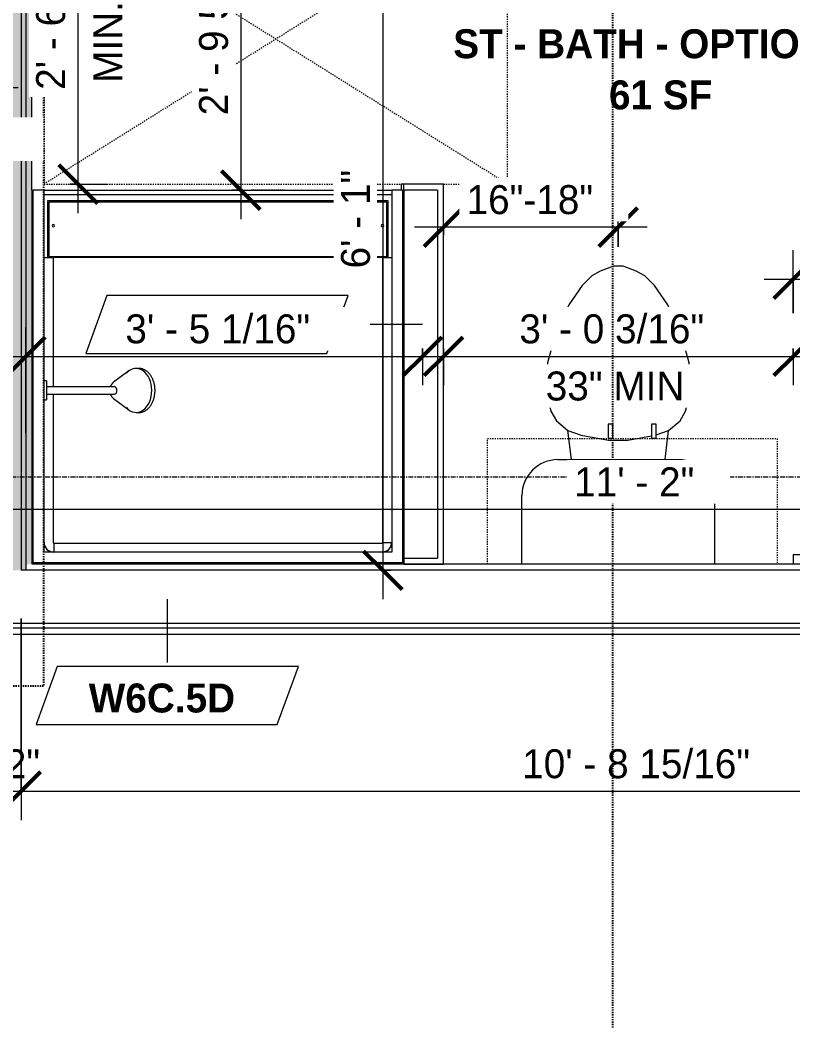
# Model space of a CAD drawing. Header units: inches. Extents: x -4058 to -1781, y 9814 to 12264.
# Drawn here: x -2913.1 to -2833.1, y 10410.9 to 10514.5 of the extents above; entities that cross this region are included whole.
import ezdxf

# ---------------------------------------------------------------- set-up
doc = ezdxf.new("R2010")
doc.units = ezdxf.units.IN
doc.header["$MEASUREMENT"] = 0
for name, pattern in [('Aligning Line 1_8_', [0.25, 0.125, -0.125]), ('Dash', [0.25, 0.125, -0.125]), ('Dash 3_32_', [0.1875, 0.09375, -0.09375]), ('Dash_2_', [0.25, 0.125, -0.125]), ('Grid Line 1_2_', [0.875, 0.5, -0.125, 0.125, -0.125])]:
    doc.linetypes.add(name, pattern=pattern)
for name, color, linetype, lineweight in [('0-1', 7, 'Continuous', 5), ('A-ANNO-DIMS', 211, 'Continuous', 9), ('A-ANNO-DIMS-32', 211, 'Continuous', 9), ('A-AREA-IDEN', 2, 'Continuous', 9), ('A-DETL-1', 90, 'Dash 3_32_', 9), ('A-GENM', 5, 'Continuous', 9), ('A-GENM-2', 147, 'Dash', 9), ('A-WALL-1', 7, 'Continuous', 9), ('A-WALL-2', 113, 'Continuous', 9), ('A-WALL-IDEN', 211, 'Continuous', 9), ('G-ANNO-SYMB', 111, 'Aligning Line 1_8_', 9), ('I-WALL-1', 1, 'Continuous', 18), ('I-WALL-2', 10, 'Continuous', 5), ('I-WALL-3', 7, 'Continuous', 9), ('P-SANR-FIXT', 6, 'Continuous', 9), ('Q-CASE', 31, 'Continuous', 9), ('Q-CASE-1', 31, 'Dash', 9), ('S-GRID-1', 1, 'Grid Line 1_2_', 9)]:
    doc.layers.add(name, color=color, linetype=linetype, lineweight=lineweight)
doc.layers.add('0-4', color=250, linetype='Dash_2_')
doc.styles.add('Century Gothic', font='ufonts.com_century-gothic.ttf', dxfattribs={"height": 3})
doc.styles.add('Century Gothic_B', font='GOTHICB.TTF', dxfattribs={"height": 3})
doc.dimstyles.new('MARKETING_DIMENSION', dxfattribs={"dimscale": 12, "dimtxt": 3.132505, "dimasz": 0.333333, "dimexe": 0.25, "dimexo": 0.166667, "dimgap": 0.041667, "dimtad": 1, "dimdec": 4, "dimrnd": 0.0625, "dimzin": 3, "dimdsep": 46, "dimlunit": 4, "dimtxsty": 'Century Gothic', "dimblk1": 'OBLIQUE', "dimblk2": 'OBLIQUE', "dimsah": 1, "dimcen": 0.09, "dimdle": 0.25, "dimazin": 0, "dimtfac": 1, "dimtdec": 4, "dimtix": 1, "dimtmove": 0, "dimatfit": 3, "dimfxl": 1, "dimtvp": 1, "dimtfill": 1, "dimfrac": 2, "dimtolj": 1, "dimtzin": 0, "dimarcsym": 2})
doc.dimstyles.new('THE_DIMENSION_STRING', dxfattribs={"dimscale": 12, "dimtxt": 3.132505, "dimasz": 0.333333, "dimexe": 0.25, "dimexo": 0.166667, "dimgap": 0.041667, "dimtad": 1, "dimdec": 4, "dimrnd": 0.0625, "dimzin": 3, "dimdsep": 46, "dimlunit": 4, "dimtxsty": 'Century Gothic', "dimblk1": 'OBLIQUE', "dimblk2": 'OBLIQUE', "dimsah": 1, "dimcen": 0.09, "dimdle": 0.25, "dimazin": 0, "dimtfac": 1, "dimtdec": 4, "dimtix": 1, "dimtmove": 0, "dimatfit": 3, "dimfxl": 1, "dimtvp": 1, "dimtfill": 1, "dimfrac": 2, "dimtolj": 1, "dimtzin": 0, "dimarcsym": 2})
doc.dimstyles.new('THE_DIMENSION_STRING_1', dxfattribs={"dimscale": 12, "dimtxt": 3.132505, "dimasz": 0.333333, "dimexe": 0.25, "dimexo": 0.166667, "dimgap": 0.041667, "dimtad": 1, "dimdec": 4, "dimrnd": 0.0625, "dimzin": 3, "dimdsep": 46, "dimlunit": 4, "dimtxsty": 'Century Gothic', "dimblk1": 'OBLIQUE', "dimblk2": 'OBLIQUE', "dimsah": 1, "dimcen": 0.09, "dimdle": 0.25, "dimazin": 0, "dimtfac": 1, "dimtdec": 4, "dimtix": 1, "dimtmove": 1, "dimatfit": 3, "dimfxl": 1, "dimtvp": 1, "dimtfill": 1, "dimfrac": 2, "dimtolj": 1, "dimtzin": 0, "dimarcsym": 2})
doc.dimstyles.new('THE_DIMENSION_STRING_3', dxfattribs={"dimscale": 12, "dimtxt": 3.132505, "dimasz": 0.333333, "dimexe": 0.25, "dimexo": 0.166667, "dimgap": 0.041667, "dimtad": 1, "dimdec": 4, "dimrnd": 0.0625, "dimzin": 3, "dimdsep": 46, "dimlunit": 4, "dimtxsty": 'Century Gothic', "dimblk1": 'OBLIQUE', "dimblk2": 'OBLIQUE', "dimsah": 1, "dimcen": 0.09, "dimdle": 0.25, "dimazin": 0, "dimtfac": 1, "dimtdec": 4, "dimtix": 1, "dimtmove": 0, "dimatfit": 3, "dimfxl": 1, "dimtvp": 1, "dimtfill": 1, "dimfrac": 2, "dimtolj": 1, "dimtzin": 0, "dimarcsym": 2})
doc.dimstyles.new('THE_DIMENSION_STRING_4', dxfattribs={"dimscale": 12, "dimtxt": 3.132505, "dimasz": 0.333333, "dimexe": 0.25, "dimexo": 0.166667, "dimgap": 0.041667, "dimtad": 1, "dimdec": 4, "dimrnd": 0.0625, "dimzin": 3, "dimdsep": 46, "dimlunit": 4, "dimtxsty": 'Century Gothic', "dimblk1": 'OBLIQUE', "dimblk2": 'OBLIQUE', "dimsah": 1, "dimcen": 0.09, "dimdle": 0.25, "dimazin": 0, "dimtfac": 1, "dimtdec": 4, "dimtix": 1, "dimtmove": 0, "dimatfit": 3, "dimfxl": 1, "dimtvp": 1, "dimtfill": 1, "dimfrac": 2, "dimtolj": 1, "dimtzin": 0, "dimarcsym": 2})
doc.dimstyles.new('THE_DIMENSION_STRING_5', dxfattribs={"dimscale": 12, "dimtxt": 3.132505, "dimasz": 0.333333, "dimexe": 0.25, "dimexo": 0.166667, "dimgap": 0.041667, "dimtad": 1, "dimdec": 4, "dimrnd": 0.0625, "dimzin": 3, "dimdsep": 46, "dimlunit": 4, "dimtxsty": 'Century Gothic', "dimblk1": 'OBLIQUE', "dimblk2": 'OBLIQUE', "dimsah": 1, "dimcen": 0.09, "dimdle": 0.25, "dimazin": 0, "dimtfac": 1, "dimtdec": 4, "dimtix": 1, "dimtmove": 0, "dimatfit": 3, "dimfxl": 1, "dimtvp": 1, "dimtfill": 1, "dimfrac": 2, "dimtolj": 1, "dimtzin": 0, "dimarcsym": 2})

# ---------------------------------------------------------------- blocks, each defined once
blk = doc.blocks.new('CTR - 1st Phase - Common Walls_rvt-1-UNIT PLANS - 2ND FLOOR')
at = {"layer": 'I-WALL-1'}
blk.add_hatch(color=256, dxfattribs=at).paths.add_polyline_path([(-2911.89, 10458.16), (-2911.89, 10843.14), (-2912.51, 10843.14), (-2912.51, 10458.16)], flags=0)
at = {"layer": 'I-WALL-2'}
for points in [[(-2918.51, 10457.54), (-2913.01, 10457.54), (-2913.01, 10843.14), (-2918.51, 10843.14), (-2918.51, 10458.16)], [(-2913.01, 10457.54), (-2912.51, 10457.54), (-2912.51, 10843.14), (-2913.01, 10843.14), (-2913.01, 10458.16)]]:
    blk.add_hatch(color=256, dxfattribs=at).paths.add_polyline_path(points, flags=0)
at = {"layer": 'A-WALL-1'}
for p, q in [((-2913.01, 10843.14), (-2913.01, 10458.16)), ((-2912.51, 10843.14), (-2912.51, 10458.16)), ((-2913.01, 10458.16), (-2913.01, 10457.54)), ((-2912.51, 10457.54), (-2913.01, 10457.54)), ((-2912.51, 10457.54), (-2913.01, 10457.54)), ((-2912.51, 10458.16), (-2912.51, 10457.54)), ((-2784.7, 10457.54), (-2912.51, 10457.54)), ((-2784.7, 10452.04), (-3037.45, 10452.04)), ((-2784.7, 10451.54), (-3037.45, 10451.54))]:
    blk.add_line(p, q, dxfattribs=at)
at = {"layer": 'I-WALL-3'}
for p, q in [((-2911.89, 10496.91), (-2911.89, 10843.14)), ((-2833.07, 10458.16), (-2873.39, 10458.16)), ((-3037.45, 10450.91), (-2784.7, 10450.91))]:
    blk.add_line(p, q, dxfattribs=at)
blk = doc.blocks.new('Toilet-Domestic-3D - Toilet-Domestic-3D-1352612-UNIT PLANS - 2ND FLOOR')
at = {"layer": 'P-SANR-FIXT'}
for p, q in [((-9.98, 11.75), (-9.98, 18.85)), ((9.98, 18.85), (9.98, 11.75)), ((6.25, 8.02), (-6.25, 8.02)), ((-4.86, 8.02), (-5.21, 5)), ((4.86, 8.02), (5.21, 5)), ((-3.94, 5.46), (-5.21, 5)), ((-1, 6), (-3.45, 5.57)), ((1, 6), (-1, 6)), ((3.84, 5.5), (1, 6)), ((5.21, 5), (3.84, 5.5)), ((-5.21, 5), (-6.4, 4)), ((6.4, 4), (5.21, 5)), ((-6.4, 4), (-6.97, 3)), ((6.97, 3), (6.4, 4)), ((-6.97, 3), (-7.24, 2)), ((7.24, 2), (6.97, 3)), ((-7.24, 2), (-7.41, 1)), ((7.41, 1), (7.24, 2)), ((-7.41, 1), (-7.5, 0)), ((7.5, 0), (7.41, 1)), ((-7.5, 0), (-7.33, -1.99)), ((7.33, -1.99), (7.5, 0)), ((-7.33, -1.99), (-6.79, -4)), ((6.79, -4), (7.33, -1.99)), ((-6.79, -4), (-6.06, -6)), ((6.06, -6), (6.79, -4)), ((-6.06, -6), (-5.13, -8)), ((5.13, -8), (6.06, -6)), ((-5.13, -8), (-3.74, -10)), ((3.74, -10), (5.13, -8)), ((-3.74, -10), (-2.74, -11)), ((2.74, -11), (3.74, -10)), ((-2.74, -11), (-1.87, -11.5)), ((1.87, -11.5), (2.74, -11)), ((-1.87, -11.5), (-0.5, -12)), ((-0.5, -12), (0.5, -12)), ((0.5, -12), (1.87, -11.5))]:
    blk.add_line(p, q, dxfattribs=at)
for centre, start, end in [((-6.25, 11.75), 180, 270), ((6.25, 11.75), 270, 360)]:
    blk.add_arc(centre, 3.73, start, end, dxfattribs=at)
blk = doc.blocks.new('ADA Clearances - 30_x48_-4171341-UNIT PLANS - 2ND FLOOR')
at = {"layer": 'A-GENM-2'}
for p, q in [((15, -24), (-15, 24)), ((-15, -24), (15, 24)), ((15, 24), (-15, 24)), ((-15, 24), (-15, -13)), ((15, -24), (15, 24)), ((-15, -17.37), (-15, -24)), ((-15, -24), (15, -24))]:
    blk.add_line(p, q, dxfattribs=at)
blk = doc.blocks.new('BATHROOM MIRROR - BATHROOM MIRROR 48_-3123886-UNIT PLANS - 2ND FLOOR')
at = {"layer": 'Q-CASE'}
for p, q in [((-23.26, -23), (24.74, -23)), ((-23.26, -23), (-23.26, -24)), ((24.74, -24), (24.74, -23)), ((24.74, -24), (-23.26, -24))]:
    blk.add_line(p, q, dxfattribs=at)
blk = doc.blocks.new('300 Series Wall Hung Cabinet_326 - 30_-2909953-UNIT PLANS - 2ND FLOOR')
at = {"layer": 'Q-CASE'}
for p, q in [((-2.01, 14.69), (-2.5, 14.69)), ((-2.5, 14.69), (-2.5, 13.19)), ((-2.01, 13.19), (-2.01, 14.69)), ((2.49, 14.69), (2, 14.69)), ((2, 14.69), (2, 13.19)), ((2.49, 13.19), (2.49, 14.69)), ((-2.01, 13.19), (-2.5, 13.19)), ((2.49, 13.19), (2, 13.19))]:
    blk.add_line(p, q, dxfattribs=at)
at = {"layer": 'Q-CASE-1'}
for p, q in [((-15, 0.19), (-15, 13.19)), ((-15, 13.19), (15, 13.19)), ((15, 13.19), (15, 0.19)), ((15, 0.19), (-15, 0.19))]:
    blk.add_line(p, q, dxfattribs=at)
blk = doc.blocks.new('The Shower - The Shower-4050272-UNIT PLANS - 2ND FLOOR')
at = {"layer": 'P-SANR-FIXT'}
for p, q in [((0, -0.5), (38.5, -0.5)), ((0, -39.25), (0, -0.5)), ((0.12, -39.25), (0.12, -0.63)), ((0.12, -0.63), (38.38, -0.63)), ((38.38, -0.63), (38.38, -39.25)), ((38.5, -0.5), (38.5, -39.25)), ((1.25, -39.25), (1.25, -1.75)), ((1.25, -1.75), (37.25, -1.75)), ((1.58, -2.01), (1.51, -2.08)), ((1.73, -1.9), (1.7, -1.92)), ((2.01, -1.78), (1.93, -1.8)), ((36.25, -1.77), (2.25, -1.77)), ((36.25, -1.77), (36.25, -1.75)), ((36.57, -1.8), (36.49, -1.78)), ((36.8, -1.92), (36.77, -1.9)), ((36.99, -2.08), (36.92, -2.01)), ((37.25, -1.75), (37.25, -17.52)), ((1.3, -2.43), (1.28, -2.51)), ((1.38, -2.26), (1.37, -2.28)), ((1.42, -2.2), (1.4, -2.23)), ((2.2, -32.27), (2.2, -2.75)), ((36.25, -2.7), (2.25, -2.7)), ((36.3, -18.11), (36.3, -2.75)), ((37.1, -2.23), (37.08, -2.2)), ((37.13, -2.28), (37.12, -2.26)), ((37.22, -2.51), (37.2, -2.43)), ((36.3, -32.27), (36.3, -18.89)), ((37.25, -19.48), (37.25, -39.25)), ((1.62, -32.27), (1.62, -38.13)), ((36.75, -32.38), (1.75, -32.38)), ((1.75, -32.38), (1.75, -38)), ((2.2, -32.27), (36.3, -32.27)), ((36.75, -38), (36.75, -32.38)), ((36.88, -38.13), (36.88, -32.27)), ((1.62, -38.13), (36.88, -38.13)), ((1.75, -38), (36.75, -38)), ((0.12, -39.25), (0, -39.25)), ((0.12, -39.25), (1.25, -39.25)), ((1.25, -38.75), (37.25, -38.75)), ((1.25, -39.25), (1.25, -38.75)), ((37.25, -39.25), (1.25, -39.25)), ((37.25, -38.75), (37.25, -39.25)), ((37.25, -39.25), (38.38, -39.25)), ((38.5, -39.25), (38.38, -39.25))]:
    blk.add_line(p, q, dxfattribs=at)
for centre, radius, start, end in [((2.25, -2.75), 1, 90, 180), ((36.25, -2.75), 1, 0, 90), ((2.2, -35.56), 0.125, 0, 180), ((2.2, -35.56), 0.125, 180, 0), ((36.3, -35.56), 0.125, 0, 180), ((36.3, -35.56), 0.125, 180, 0)]:
    blk.add_arc(centre, radius, start, end, dxfattribs=at)
for centre, major_axis, start_param, end_param in [((2.2, -32.28), (0.95, 0), 1.570796, 3.141593), ((36.3, -32.28), (-0.95, 0), 3.141593, 4.712389)]:
    blk.add_ellipse(centre, major_axis=major_axis, ratio=0.019505, start_param=start_param, end_param=end_param, dxfattribs=at)
for points, knots in [([(2.25, -1.77), (2.19, -1.77), (2.06, -1.78), (1.8, -1.86), (1.53, -2.04), (1.34, -2.32), (1.26, -2.57), (1.25, -2.7), (1.25, -2.77)], [-0.001856, -0.001856, -0.001856, -0.001856, 0.123376, 0.248608, 0.499072, 0.749536, 0.874768, 1, 1, 1, 1]), ([(1.38, -2.25), (1.41, -2.21), (1.47, -2.12), (1.55, -2.04), (1.59, -2)], [-0.666048, -0.666048, -0.666048, -0.666048, -0.5714286, -0.4597287, -0.4597287, -0.4597287, -0.4597287]), ([(1.75, -1.88), (1.77, -1.87), (1.86, -1.82), (2.03, -1.77), (2.17, -1.75), (2.25, -1.75)], [-0.332096, -0.332096, -0.332096, -0.332096, -0.2857143, -0.1428571, 0, 0, 0, 0]), ([(36.25, -1.75), (36.31, -1.75), (36.42, -1.76), (36.59, -1.8), (36.7, -1.85), (36.75, -1.88)], [-1, -1, -1, -1, -0.8928571, -0.7857143, -0.6665409, -0.6665409, -0.6665409, -0.6665409]), ([(37.25, -2.77), (37.25, -2.7), (37.24, -2.57), (37.16, -2.32), (36.98, -2.04), (36.7, -1.86), (36.45, -1.78), (36.32, -1.77), (36.25, -1.77)], [-0.001856, -0.001856, -0.001856, -0.001856, 0.123376, 0.248608, 0.499072, 0.749536, 0.874768, 1, 1, 1, 1]), ([(36.75, -1.88), (36.79, -1.91), (36.89, -1.97), (36.97, -2.05), (37.01, -2.11)], [-0.666048, -0.666048, -0.666048, -0.666048, -0.5714286, -0.4462442, -0.4462442, -0.4462442, -0.4462442]), ([(2.25, -2.7), (2.24, -2.7), (2.24, -2.7), (2.23, -2.7), (2.22, -2.71), (2.22, -2.71), (2.21, -2.72), (2.21, -2.73), (2.2, -2.74), (2.2, -2.74), (2.2, -2.75), (2.2, -2.75)], [-1, -1, -1, -1, -0.833333, -0.75, -0.666667, -0.583333, -0.416667, -0.333333, -0.208333, -0.083333, 0, 0, 0, 0]), ([(36.3, -2.75), (36.3, -2.74), (36.3, -2.74), (36.3, -2.73), (36.29, -2.72), (36.29, -2.72), (36.28, -2.71), (36.27, -2.71), (36.26, -2.7), (36.26, -2.7), (36.25, -2.7), (36.25, -2.7)], [-1, -1, -1, -1, -0.833333, -0.75, -0.666667, -0.583333, -0.416667, -0.333333, -0.208333, -0.083333, 0, 0, 0, 0]), ([(37.12, -2.25), (37.13, -2.27), (37.16, -2.33), (37.18, -2.38), (37.19, -2.42)], [-0.332096, -0.332096, -0.332096, -0.332096, -0.2857143, -0.2167295, -0.2167295, -0.2167295, -0.2167295])]:
    blk.add_open_spline(points, degree=3, knots=knots, dxfattribs=at)
for points in [[(1.63, -1.97), (1.67, -1.94), (1.71, -1.91), (1.75, -1.88)], [(36.25, -2.7), (36.25, -2.62), (36.25, -2.45), (36.25, -2.22), (36.25, -2.03), (36.25, -1.88), (36.25, -1.82), (36.25, -1.8)], [(1.25, -2.75), (1.25, -2.74), (1.25, -2.72), (1.25, -2.71)], [(2.2, -2.75), (2.12, -2.75), (1.95, -2.75), (1.72, -2.75), (1.52, -2.76), (1.37, -2.76), (1.27, -2.76), (1.25, -2.77), (1.25, -2.77)], [(1.35, -2.32), (1.36, -2.3), (1.37, -2.27), (1.38, -2.25)], [(37.05, -2.15), (37.07, -2.18), (37.09, -2.21), (37.12, -2.25)], [(37.25, -2.67), (37.25, -2.7), (37.25, -2.72), (37.25, -2.75)]]:
    blk.add_open_spline(points, degree=3, dxfattribs=at)
blk = doc.blocks.new('Shower Head - Shower Head-3260035-UNIT PLANS - 2ND FLOOR')
at = {"layer": 'P-SANR-FIXT'}
for p, q in [((-2.28, 9.81), (-2.28, 9.54)), ((2.28, 9.54), (2.28, 9.81)), ((-2.02, 8.78), (-0.84, 7.19)), ((0.84, 7.19), (2.02, 8.78)), ((-0.39, 7.27), (-0.39, 6.01)), ((0.39, 6.01), (0.39, 7.27)), ((-0.98, 0.26), (-0.98, 0)), ((-0.98, 0.26), (0.98, 0.26)), ((-0.39, 1), (-0.39, 0.26)), ((0.39, 0.26), (0.39, 1)), ((0.98, 0), (0.98, 0.26)), ((0.98, 0), (-0.98, 0))]:
    blk.add_line(p, q, dxfattribs=at)
at = {"layer": 'P-SANR-FIXT', "flags": 128}
for points in [[(0, 11.49), (-0.09, 11.49), (-0.18, 11.48), (-0.27, 11.48), (-0.35, 11.47), (-0.44, 11.46), (-0.53, 11.44), (-0.62, 11.43), (-0.7, 11.41), (-0.79, 11.39), (-0.87, 11.36), (-0.95, 11.34), (-1.03, 11.31), (-1.11, 11.28), (-1.19, 11.25), (-1.26, 11.21), (-1.34, 11.17), (-1.41, 11.13), (-1.48, 11.09), (-1.55, 11.05), (-1.61, 11), (-1.68, 10.95), (-1.74, 10.9), (-1.8, 10.85), (-1.85, 10.8), (-1.9, 10.74), (-1.95, 10.69), (-2, 10.63), (-2.04, 10.57), (-2.08, 10.51), (-2.12, 10.44), (-2.15, 10.38), (-2.18, 10.31), (-2.21, 10.25), (-2.23, 10.18), (-2.25, 10.11), (-2.26, 10.04), (-2.27, 9.97), (-2.28, 9.9), (-2.28, 9.83), (-2.28, 9.81)], [(2.28, 9.81), (2.28, 9.88), (2.28, 9.95), (2.27, 10.02), (2.25, 10.09), (2.24, 10.16), (2.21, 10.23), (2.19, 10.3), (2.16, 10.36), (2.13, 10.43), (2.09, 10.49), (2.05, 10.55), (2.01, 10.61), (1.97, 10.67), (1.92, 10.73), (1.86, 10.79), (1.81, 10.84), (1.75, 10.89), (1.69, 10.94), (1.63, 10.99), (1.57, 11.04), (1.5, 11.08), (1.43, 11.12), (1.36, 11.16), (1.28, 11.2), (1.21, 11.24), (1.13, 11.27), (1.05, 11.3), (0.97, 11.33), (0.89, 11.36), (0.81, 11.38), (0.72, 11.4), (0.64, 11.42), (0.55, 11.44), (0.47, 11.45), (0.38, 11.46), (0.29, 11.47), (0.2, 11.48), (0.11, 11.49), (0.02, 11.49), (0, 11.49)], [(-0.84, 7.19), (-0.81, 7.16), (-0.79, 7.13), (-0.76, 7.1), (-0.73, 7.08), (-0.7, 7.05), (-0.68, 7.03), (-0.65, 7.01), (-0.62, 6.98), (-0.59, 6.97), (-0.56, 6.95), (-0.53, 6.93), (-0.49, 6.91), (-0.46, 6.9), (-0.43, 6.89), (-0.4, 6.87)], [(0.39, 6.87), (0.43, 6.88), (0.46, 6.9), (0.49, 6.91), (0.52, 6.93), (0.55, 6.94), (0.58, 6.96), (0.61, 6.98), (0.64, 7), (0.67, 7.03), (0.7, 7.05), (0.73, 7.07), (0.76, 7.1), (0.78, 7.13), (0.81, 7.16), (0.83, 7.19), (0.84, 7.19)], [(-0.39, 6.01), (-0.39, 5.81), (-0.39, 5.6), (-0.39, 5.38), (-0.39, 5.15), (-0.39, 4.92), (-0.39, 4.68), (-0.39, 4.43), (-0.39, 4.18), (-0.39, 3.93), (-0.39, 3.67), (-0.39, 3.4), (-0.39, 3.13), (-0.39, 2.86), (-0.39, 2.59), (-0.39, 2.31), (-0.39, 2.03), (-0.39, 1.75), (-0.39, 1.46), (-0.39, 1.18), (-0.39, 1)], [(0.39, 1), (0.39, 1.29), (0.39, 1.57), (0.39, 1.85), (0.39, 2.13), (0.39, 2.41), (0.39, 2.69), (0.39, 2.96), (0.39, 3.23), (0.39, 3.5), (0.39, 3.76), (0.39, 4.02), (0.39, 4.27), (0.39, 4.52), (0.39, 4.77), (0.39, 5), (0.39, 5.23), (0.39, 5.46), (0.39, 5.67), (0.39, 5.88), (0.39, 6.01)]]:
    blk.add_lwpolyline(points, dxfattribs=at)
at = {"layer": 'P-SANR-FIXT'}
for centre, major_axis, start_param, end_param in [((0, 9.54), (-2.28, 0), 4.712389, 6.956384), ((0, 9.54), (2.28, 0), 5.609987, 7.853982), ((0, 7.27), (-0.394, 0), 4.712389, 6.283185), ((0, 7.27), (0.394, 0), 0, 1.570796)]:
    blk.add_ellipse(centre, major_axis=major_axis, ratio=0.707107, start_param=start_param, end_param=end_param, dxfattribs=at)
blk = doc.blocks.new('DIMBLOCK21-UNIT PLANS - 2ND FLOOR')
at = {"layer": 'A-ANNO-DIMS-32'}
for p, q in [((-2833.07, 10484.16), (-2833.07, 10490.69)), ((-2785.07, 10484.16), (-2785.07, 10490.69)), ((-2836.07, 10487.69), (-2782.07, 10487.69)), ((-2833.07, 10487.69), (-2833.07, 10484.16)), ((-2785.07, 10487.69), (-2785.07, 10484.16))]:
    blk.add_line(p, q, dxfattribs=at)
at = {"layer": 'A-ANNO-DIMS-32', "lineweight": 50}
for p, q in [((-2833.07, 10487.69), (-2831.07, 10489.69)), ((-2785.07, 10487.69), (-2783.07, 10489.69)), ((-2833.07, 10487.69), (-2835.07, 10485.69)), ((-2785.07, 10487.69), (-2787.07, 10485.69))]:
    blk.add_line(p, q, dxfattribs=at)
at = {"layer": 'A-ANNO-DIMS-32', "color": 0, "insert": (-2814.32, 10492.04), "char_height": 3, "width": 12.5897, "attachment_point": 1, "line_spacing_factor": 0.984502, "style": 'Century Gothic', "bg_fill": 3, "box_fill_scale": 1.25, "bg_fill_color": 256, "bg_fill_true_color": 13158600, "bg_fill_transparency": 0}
blk.add_mtext('4\' - 0"', dxfattribs=at)
blk = doc.blocks.new('_Oblique')
at = {"color": 0, "linetype": 'ByBlock', "lineweight": -2}
blk.add_line((-0.5, -0.5), (0.5, 0.5), dxfattribs=at)
blk = doc.blocks.new('DIMBLOCK243-UNIT PLANS - 2ND FLOOR')
at = {"layer": 'A-ANNO-DIMS-32', "lineweight": 50}
for p, q in [((-2869.26, 10479.69), (-2867.26, 10481.69)), ((-2833.07, 10479.69), (-2831.07, 10481.69)), ((-2869.26, 10479.69), (-2871.26, 10477.69)), ((-2833.07, 10479.69), (-2835.07, 10477.69))]:
    blk.add_line(p, q, dxfattribs=at)
at = {"layer": 'A-ANNO-DIMS-32'}
for p, q in [((-2869.26, 10480.52), (-2869.26, 10476.69)), ((-2869.26, 10479.69), (-2869.26, 10480.52)), ((-2833.07, 10480.52), (-2833.07, 10476.69)), ((-2833.07, 10479.69), (-2833.07, 10480.52)), ((-2872.26, 10479.69), (-2830.07, 10479.69))]:
    blk.add_line(p, q, dxfattribs=at)
at = {"layer": 'A-ANNO-DIMS-32', "color": 0, "char_height": 3, "attachment_point": 1, "line_spacing_factor": 0.984502, "style": 'Century Gothic', "bg_fill": 3, "box_fill_scale": 1.25, "bg_fill_color": 256, "bg_fill_true_color": 13158600, "bg_fill_transparency": 0}
for s, insert, width in [('3\' - 0 3/16"', (-2861.41, 10484.04), 24.5827), ('33" MIN', (-2858.68, 10478.12), 18.0194)]:
    blk.add_mtext(s, dxfattribs=dict(at, insert=insert, width=width))
blk = doc.blocks.new('Wall Tag - Arch Wall-3956453-UNIT PLANS - 2ND FLOOR')
at = {"layer": 'A-WALL-IDEN'}
for p, q in [((-0.3561, 0.0937), (-0.4244, -0.0937)), ((0.4244, 0.0937), (-0.3561, 0.0937)), ((0.3561, -0.0937), (0.4244, 0.0937)), ((-0.4244, -0.0937), (0.3561, -0.0937))]:
    blk.add_line(p, q, dxfattribs=at)
blk = doc.blocks.new('DIMBLOCK306-UNIT PLANS - 2ND FLOOR')
at = {"layer": 'A-ANNO-DIMS-32'}
for p, q in [((-2916.32, 10580.54), (-2916.32, 10504.54)), ((-2916.32, 10507.54), (-2916.32, 10580.54)), ((-2959.51, 10499.44), (-2959.51, 10510.54)), ((-2959.51, 10507.54), (-2913.32, 10507.54)), ((-2959.51, 10507.54), (-2959.51, 10499.44))]:
    blk.add_line(p, q, dxfattribs=at)
at = {"layer": 'A-ANNO-DIMS-32', "lineweight": 50}
for p, q in [((-2959.51, 10507.54), (-2957.51, 10509.54)), ((-2916.32, 10507.54), (-2914.32, 10509.54)), ((-2959.51, 10507.54), (-2961.51, 10505.54)), ((-2916.32, 10507.54), (-2918.32, 10505.54))]:
    blk.add_line(p, q, dxfattribs=at)
at = {"layer": 'A-ANNO-DIMS-32'}
blk.add_ellipse((-2936.05, 10507.54), major_axis=(0, 5.24), ratio=0.356194, start_param=1.570796, end_param=3.141593, dxfattribs=at)
at = {"layer": 'A-ANNO-DIMS-32', "color": 0, "insert": (-2936.05, 10503.68), "char_height": 3, "width": 24.5827, "attachment_point": 1, "line_spacing_factor": 0.984502, "style": 'Century Gothic', "bg_fill": 3, "box_fill_scale": 1.25, "bg_fill_color": 256, "bg_fill_true_color": 13158600, "bg_fill_transparency": 0}
blk.add_mtext('3\' - 7 3/16"', dxfattribs=at)
blk = doc.blocks.new('DIMBLOCK659-UNIT PLANS - 2ND FLOOR')
at = {"layer": 'A-ANNO-DIMS-32'}
for p, q in [((-2890.25, 10533.53), (-2890.25, 10493.91)), ((-2889.42, 10530.53), (-2893.25, 10530.53)), ((-2890.25, 10530.53), (-2889.42, 10530.53)), ((-2891.2, 10496.91), (-2887.25, 10496.91)), ((-2890.25, 10496.91), (-2891.2, 10496.91))]:
    blk.add_line(p, q, dxfattribs=at)
at = {"layer": 'A-ANNO-DIMS-32', "lineweight": 50}
for p, q in [((-2890.25, 10530.53), (-2892.25, 10532.53)), ((-2890.25, 10530.53), (-2888.25, 10528.53)), ((-2890.25, 10496.91), (-2892.25, 10498.91)), ((-2890.25, 10496.91), (-2888.25, 10494.91))]:
    blk.add_line(p, q, dxfattribs=at)
at = {"layer": 'A-ANNO-DIMS-32', "color": 0, "insert": (-2894.59, 10504.65), "char_height": 3, "width": 21.7784, "attachment_point": 1, "rotation": 90, "line_spacing_factor": 0.984502, "style": 'Century Gothic', "bg_fill": 3, "box_fill_scale": 1.25, "bg_fill_color": 256, "bg_fill_true_color": 13158600, "bg_fill_transparency": 0}
blk.add_mtext('2\' - 9 5/8"', dxfattribs=at)
blk = doc.blocks.new('DIMBLOCK1024-UNIT PLANS - 2ND FLOOR')
at = {"layer": 'A-ANNO-DIMS-32'}
for p, q in [((-2918.51, 10452.54), (-2918.51, 10431.66)), ((-2918.51, 10434.66), (-2918.51, 10452.54)), ((-2913.01, 10452.54), (-2913.01, 10431.66)), ((-2913.01, 10434.66), (-2913.01, 10452.54)), ((-2918.51, 10434.66), (-2913.01, 10434.66))]:
    blk.add_line(p, q, dxfattribs=at)
at = {"layer": 'A-ANNO-DIMS-32', "lineweight": 50}
for p, q in [((-2918.51, 10434.66), (-2916.51, 10436.66)), ((-2913.01, 10434.66), (-2911.01, 10436.66)), ((-2918.51, 10434.66), (-2920.51, 10432.66)), ((-2913.01, 10434.66), (-2915.01, 10432.66))]:
    blk.add_line(p, q, dxfattribs=at)
at = {"layer": 'A-ANNO-DIMS-32', "color": 0, "insert": (-2921.4, 10439), "char_height": 3, "width": 13.5444, "attachment_point": 1, "line_spacing_factor": 0.984502, "style": 'Century Gothic', "bg_fill": 3, "box_fill_scale": 1.25, "bg_fill_color": 256, "bg_fill_true_color": 13158600, "bg_fill_transparency": 0}
blk.add_mtext('5 1/2"', dxfattribs=at)
blk = doc.blocks.new('DIMBLOCK1025-UNIT PLANS - 2ND FLOOR')
at = {"layer": 'A-ANNO-DIMS-32'}
for p, q in [((-2913.01, 10452.54), (-2913.01, 10431.66)), ((-2913.01, 10434.66), (-2913.01, 10452.54)), ((-2784.07, 10452.54), (-2784.07, 10431.66)), ((-2784.07, 10434.66), (-2784.07, 10452.54)), ((-2913.01, 10434.66), (-2784.07, 10434.66))]:
    blk.add_line(p, q, dxfattribs=at)
at = {"layer": 'A-ANNO-DIMS-32', "lineweight": 50}
for p, q in [((-2913.01, 10434.66), (-2911.01, 10436.66)), ((-2784.07, 10434.66), (-2782.07, 10436.66)), ((-2913.01, 10434.66), (-2915.01, 10432.66)), ((-2784.07, 10434.66), (-2786.07, 10432.66))]:
    blk.add_line(p, q, dxfattribs=at)
at = {"layer": 'A-ANNO-DIMS-32', "color": 0, "insert": (-2861.12, 10439), "char_height": 3, "width": 30.1914, "attachment_point": 1, "line_spacing_factor": 0.984502, "style": 'Century Gothic', "bg_fill": 3, "box_fill_scale": 1.25, "bg_fill_color": 256, "bg_fill_true_color": 13158600, "bg_fill_transparency": 0}
blk.add_mtext('10\' - 8 15/16"', dxfattribs=at)
blk = doc.blocks.new('DIMBLOCK1211-UNIT PLANS - 2ND FLOOR')
at = {"layer": 'A-ANNO-DIMS-32'}
for p, q in [((-2869.26, 10492.24), (-2869.26, 10496.07)), ((-2851.17, 10491.02), (-2851.17, 10496.07)), ((-2848.17, 10493.07), (-2872.26, 10493.07)), ((-2869.26, 10493.07), (-2869.26, 10492.24)), ((-2851.17, 10493.07), (-2851.17, 10491.02))]:
    blk.add_line(p, q, dxfattribs=at)
at = {"layer": 'A-ANNO-DIMS-32', "lineweight": 50}
for p, q in [((-2869.26, 10493.07), (-2867.26, 10495.07)), ((-2851.17, 10493.07), (-2849.17, 10495.07)), ((-2869.26, 10493.07), (-2871.26, 10491.07)), ((-2851.17, 10493.07), (-2853.17, 10491.07))]:
    blk.add_line(p, q, dxfattribs=at)
at = {"layer": 'A-ANNO-DIMS-32', "color": 0, "insert": (-2866.88, 10497.42), "char_height": 3, "width": 15.9907, "attachment_point": 1, "line_spacing_factor": 0.984502, "style": 'Century Gothic', "bg_fill": 3, "box_fill_scale": 1.25, "bg_fill_color": 256, "bg_fill_true_color": 13158600, "bg_fill_transparency": 0}
blk.add_mtext('16"-18"', dxfattribs=at)
blk = doc.blocks.new('DIMBLOCK1212-UNIT PLANS - 2ND FLOOR')
at = {"layer": 'A-ANNO-DIMS-32'}
for p, q in [((-2912.51, 10471.73), (-2912.51, 10482.69)), ((-2871.45, 10480.52), (-2871.45, 10476.69)), ((-2871.45, 10479.69), (-2871.45, 10480.52)), ((-2915.51, 10479.69), (-2868.45, 10479.69)), ((-2912.51, 10479.69), (-2912.51, 10471.73))]:
    blk.add_line(p, q, dxfattribs=at)
at = {"layer": 'A-ANNO-DIMS-32', "lineweight": 50}
for p, q in [((-2912.51, 10479.69), (-2910.51, 10481.69)), ((-2871.45, 10479.69), (-2869.45, 10481.69)), ((-2912.51, 10479.69), (-2914.51, 10477.69)), ((-2871.45, 10479.69), (-2873.45, 10477.69))]:
    blk.add_line(p, q, dxfattribs=at)
at = {"layer": 'A-ANNO-DIMS-32', "color": 0, "insert": (-2902.22, 10484.04), "char_height": 3, "width": 24.5827, "attachment_point": 1, "line_spacing_factor": 0.984502, "style": 'Century Gothic', "bg_fill": 3, "box_fill_scale": 1.25, "bg_fill_color": 256, "bg_fill_true_color": 13158600, "bg_fill_transparency": 0}
blk.add_mtext('3\' - 5 1/16"', dxfattribs=at)
blk = doc.blocks.new('DIMBLOCK1240-UNIT PLANS - 2ND FLOOR')
at = {"layer": 'A-ANNO-DIMS-32'}
for p, q in [((-2907.11, 10494.53), (-2907.11, 10530.53)), ((-2907.94, 10527.53), (-2904.11, 10527.53)), ((-2907.11, 10527.53), (-2907.94, 10527.53)), ((-2907.94, 10497.53), (-2904.11, 10497.53)), ((-2907.11, 10497.53), (-2907.94, 10497.53))]:
    blk.add_line(p, q, dxfattribs=at)
at = {"layer": 'A-ANNO-DIMS-32', "lineweight": 50}
for p, q in [((-2907.11, 10527.53), (-2909.11, 10529.53)), ((-2907.11, 10527.53), (-2905.11, 10525.53)), ((-2907.11, 10497.53), (-2909.11, 10499.53)), ((-2907.11, 10497.53), (-2905.11, 10495.53))]:
    blk.add_line(p, q, dxfattribs=at)
at = {"layer": 'A-ANNO-DIMS-32', "color": 0, "char_height": 3, "attachment_point": 1, "rotation": 90, "line_spacing_factor": 0.984502, "style": 'Century Gothic', "bg_fill": 3, "box_fill_scale": 1.25, "bg_fill_color": 256, "bg_fill_true_color": 13158600, "bg_fill_transparency": 0}
for s, insert, width in [('2\' - 6"', (-2911.46, 10507.29), 12.5897), ('MIN.', (-2905.54, 10508.01), 10.8594)]:
    blk.add_mtext(s, dxfattribs=dict(at, insert=insert, width=width))
blk = doc.blocks.new('DIMBLOCK1400-UNIT PLANS - 2ND FLOOR')
at = {"layer": 'A-ANNO-DIMS-32', "lineweight": 50}
for p, q in [((-2875.55, 10530.53), (-2877.55, 10532.53)), ((-2875.55, 10530.53), (-2873.55, 10528.53)), ((-2875.55, 10457.53), (-2877.55, 10459.53)), ((-2875.55, 10457.53), (-2873.55, 10455.53))]:
    blk.add_line(p, q, dxfattribs=at)
at = {"layer": 'A-ANNO-DIMS-32'}
for p, q in [((-2874.72, 10530.53), (-2878.55, 10530.53)), ((-2875.55, 10530.53), (-2875.55, 10454.53)), ((-2875.55, 10530.53), (-2874.72, 10530.53)), ((-2874.72, 10457.53), (-2878.55, 10457.53)), ((-2875.55, 10457.53), (-2874.72, 10457.53))]:
    blk.add_line(p, q, dxfattribs=at)
at = {"layer": 'A-ANNO-DIMS-32', "color": 0, "insert": (-2879.89, 10488.79), "char_height": 3, "width": 12.5897, "attachment_point": 1, "rotation": 90, "line_spacing_factor": 0.984502, "style": 'Century Gothic', "bg_fill": 3, "box_fill_scale": 1.25, "bg_fill_color": 256, "bg_fill_true_color": 13158600, "bg_fill_transparency": 0}
blk.add_mtext('6\' - 1"', dxfattribs=at)
blk = doc.blocks.new('DIMBLOCK1466-UNIT PLANS - 2ND FLOOR')
at = {"layer": 'A-ANNO-DIMS-32'}
for p, q in [((-2782.32, 10473.54), (-2782.32, 10460.84)), ((-2782.32, 10463.84), (-2782.32, 10473.54)), ((-2916.32, 10463.02), (-2916.32, 10466.84)), ((-2779.32, 10463.84), (-2919.32, 10463.84)), ((-2916.32, 10463.84), (-2916.32, 10463.02))]:
    blk.add_line(p, q, dxfattribs=at)
at = {"layer": 'A-ANNO-DIMS-32', "lineweight": 50}
for p, q in [((-2916.32, 10463.84), (-2914.32, 10465.84)), ((-2782.32, 10463.84), (-2780.32, 10465.84)), ((-2916.32, 10463.84), (-2918.32, 10461.84)), ((-2782.32, 10463.84), (-2784.32, 10461.84))]:
    blk.add_line(p, q, dxfattribs=at)
at = {"layer": 'A-ANNO-DIMS-32', "color": 0, "insert": (-2855.74, 10468.19), "char_height": 3, "width": 15.394, "attachment_point": 1, "line_spacing_factor": 0.984502, "style": 'Century Gothic', "bg_fill": 3, "box_fill_scale": 1.25, "bg_fill_color": 256, "bg_fill_true_color": 13158600, "bg_fill_transparency": 0}
blk.add_mtext('11\' - 2"', dxfattribs=at)

msp = doc.modelspace()

# ---------------------------------------------------------------- linework, layer by layer
at = {"layer": '0-4'}
for p, q in [((-2910.70409, 10876.25322), (-2910.70409, 10445.51768)), ((-2910.70409, 10445.51768), (-3210.19497, 10445.51768))]:
    msp.add_line(p, q, dxfattribs=at)
at = {"layer": 'A-DETL-1'}
for p, q in [((-2885.69874, 10496.90981), (-2889.19874, 10496.90981)), ((-2912.51124, 10469.7269), (-2912.51124, 10467.7269)), ((-2782.68554, 10457.53481), (-2910.35818, 10457.53481))]:
    msp.add_line(p, q, dxfattribs=at)
at = {"layer": 'A-WALL-2'}
for p, q in [((-2869.26124, 10497.53481), (-2873.63624, 10497.53481)), ((-2873.63624, 10497.53481), (-2873.63624, 10496.90981)), ((-2873.38624, 10496.90981), (-2873.38624, 10497.53481)), ((-2869.88624, 10496.90981), (-2873.38624, 10496.90981)), ((-2869.88624, 10496.90981), (-2869.88624, 10458.78481)), ((-2869.26124, 10458.15981), (-2869.26124, 10497.53481)), ((-2873.38624, 10458.78481), (-2869.88624, 10458.78481)), ((-2873.38624, 10458.15981), (-2869.26124, 10458.15981))]:
    msp.add_line(p, q, dxfattribs=at)
at = {"layer": 'A-WALL-IDEN'}
msp.add_line((-2897.87337, 10454.5394), (-2897.87337, 10447.97711), dxfattribs=at)
at = {"layer": 'G-ANNO-SYMB'}
msp.add_line((-2851.7738, 10857.05315), (-2851.7738, 9975.90299), dxfattribs=at)
at = {"layer": 'S-GRID-1'}
msp.add_line((-1781.27288, 10467.1894), (-4041.7795, 10467.1894), dxfattribs=at)

# ---------------------------------------------------------------- block references
at = {"layer": '0-1'}
msp.add_blockref('CTR - 1st Phase - Common Walls_rvt-1-UNIT PLANS - 2ND FLOOR', (0, 0), dxfattribs=at)
at = {"layer": 'A-GENM', "rotation": 90.00000000012099}
msp.add_blockref('ADA Clearances - 30_x48_-4171341-UNIT PLANS - 2ND FLOOR', (-2886.63624, 10512.53481), dxfattribs=at)
at = {"layer": 'A-WALL-IDEN', "xscale": 31.99999999999999, "yscale": 31.99999999999999, "zscale": 31.99999999999999}
for p in [(-2892.73799, 10482.99355), (-2897.87337, 10444.5591)]:
    msp.add_blockref('Wall Tag - Arch Wall-3956453-UNIT PLANS - 2ND FLOOR', p, dxfattribs=at)
at = {"layer": 'P-SANR-FIXT'}
for name, p, rotation in [('The Shower - The Shower-4050272-UNIT PLANS - 2ND FLOOR', (-2873.38624, 10457.65981), 180), ('Toilet-Domestic-3D - Toilet-Domestic-3D-1352612-UNIT PLANS - 2ND FLOOR', (-2851.16749, 10477.01562), 180), ('Shower Head - Shower Head-3260035-UNIT PLANS - 2ND FLOOR', (-2910.63624, 10476.15981), 269.9999999999192)]:
    msp.add_blockref(name, p, dxfattribs=dict(at, rotation=rotation))
at = {"layer": 'Q-CASE'}
for name, p in [('300 Series Wall Hung Cabinet_326 - 30_-2909953-UNIT PLANS - 2ND FLOOR', (-2849.71803, 10457.9769)), ('BATHROOM MIRROR - BATHROOM MIRROR 48_-3123886-UNIT PLANS - 2ND FLOOR', (-2809.81144, 10482.1644))]:
    msp.add_blockref(name, p, dxfattribs=at)

# ---------------------------------------------------------------- texts
at = {"layer": 'A-AREA-IDEN', "char_height": 3, "attachment_point": 1, "style": 'Century Gothic_B'}
for s, insert, width in [('ST - BATH - OPTION A', (-2868.25819, 10513.565), 51.51), ('61 SF', (-2852.1322, 10508.26786), 12.423)]:
    msp.add_mtext(s, dxfattribs=dict(at, insert=insert, width=width))
at = {"layer": 'A-WALL-IDEN', "char_height": 3, "attachment_point": 1, "style": 'Century Gothic_B'}
for s, insert, width in [('W4DØF', (-2900.20588, 10484.24109), 17.978), ('W6C.5D', (-2906.00898, 10445.80663), 19.594)]:
    msp.add_mtext(s, dxfattribs=dict(at, insert=insert, width=width))

# ---------------------------------------------------------------- next in the draw order: dimensions: what is measured, and where the dimension line sits
at = {"layer": 'A-ANNO-DIMS'}
dim = msp.add_linear_dim(base=(-2916.32374, 10507.53765), p1=(-2959.51124, 10497.43831), p2=(-2916.32374, 10582.5394), dimstyle='THE_DIMENSION_STRING_1', override={"dimpost": '<>', "dimfxl": 95.432467}, dxfattribs=at)
dim.commit()
dim.dimension.update_dxf_attribs({"geometry": 'DIMBLOCK306-UNIT PLANS - 2ND FLOOR', "text_midpoint": (-2923.75832, 10501.67785), "dimtype": 160})
for base, p1, p2, angle, dimstyle, override, picture, middle in [((-2890.24888, 10496.90981), (-2887.42045, 10530.53481), (-2889.19874, 10496.90981), 90, 'THE_DIMENSION_STRING_3', {"dimpost": '<>', "dimfxl": 33.67199}, 'DIMBLOCK659-UNIT PLANS - 2ND FLOOR', (-2892.49055, 10513.72231)), ((-2785.07374, 10487.69302), (-2833.07374, 10482.15981), (-2785.07374, 10482.15981), 0, 'THE_DIMENSION_STRING', {"dimpost": '<>', "dimfxl": 48}, 'DIMBLOCK21-UNIT PLANS - 2ND FLOOR', (-2809.07374, 10489.76848))]:
    dim = msp.add_linear_dim(base=base, p1=p1, p2=p2, angle=angle, dimstyle=dimstyle, override=override, dxfattribs=at)
    dim.commit()
    dim.dimension.update_dxf_attribs({"geometry": picture, "text_midpoint": middle})
dim = msp.add_linear_dim(base=(-2869.26124, 10493.0727), p1=(-2851.16749, 10489.01562), p2=(-2869.26124, 10490.24427), angle=0, text='16"-18"', dimstyle='THE_DIMENSION_STRING_5', override={"dimpost": '<>', "dimfxl": 18.135418}, dxfattribs=at)
dim.commit()
dim.dimension.update_dxf_attribs({"geometry": 'DIMBLOCK1211-UNIT PLANS - 2ND FLOOR', "text_midpoint": (-2860.21436, 10495.14816)})
dim = msp.add_linear_dim(base=(-2913.01124, 10434.65899), p1=(-2918.51124, 10454.5394), p2=(-2913.01124, 10454.5394), dimstyle='THE_DIMENSION_STRING_4', override={"dimpost": '<>', "dimfxl": 5.5}, dxfattribs=at)
dim.commit()
dim.dimension.update_dxf_attribs({"geometry": 'DIMBLOCK1024-UNIT PLANS - 2ND FLOOR', "text_midpoint": (-2915.76124, 10436.90066)})

# ---------------------------------------------------------------- next in the draw order: dimensions: what is measured, and where the dimension line sits
for base, p1, p2, angle, text, dimstyle, override, picture, middle in [((-2907.11329, 10527.53481), (-2909.94172, 10497.53481), (-2909.94172, 10527.53481), 90, '<>\\XMIN.', 'THE_DIMENSION_STRING_5', {"dimpost": '<>', "dimfxl": 30}, 'DIMBLOCK1240-UNIT PLANS - 2ND FLOOR', (-2907.11329, 10512.53481)), ((-2833.07374, 10479.69302), (-2869.26124, 10482.52145), (-2833.07374, 10482.52145), 0, '<>\\X33" MIN', 'THE_DIMENSION_STRING', {"dimpost": '<>', "dimfxl": 36.1875}, 'DIMBLOCK243-UNIT PLANS - 2ND FLOOR', (-2851.16749, 10479.69302))]:
    dim = msp.add_linear_dim(base=base, p1=p1, p2=p2, angle=angle, text=text, dimstyle=dimstyle, override=override, dxfattribs=at)
    dim.commit()
    dim.dimension.update_dxf_attribs({"geometry": picture, "text_midpoint": middle})
dim = msp.add_linear_dim(base=(-2784.07374, 10434.65899), p1=(-2913.01124, 10454.5394), p2=(-2784.07374, 10454.5394), dimstyle='THE_DIMENSION_STRING_4', override={"dimpost": '<>', "dimfxl": 128.9375}, dxfattribs=at)
dim.commit()
dim.dimension.update_dxf_attribs({"geometry": 'DIMBLOCK1025-UNIT PLANS - 2ND FLOOR', "text_midpoint": (-2848.54249, 10436.90066)})

# ---------------------------------------------------------------- next in the draw order: linework, layer by layer
at = {"layer": '0-4'}
msp.add_line((-2851.7738, 10857.05315), (-2851.7738, 9975.90299), dxfattribs=at)
at = {"layer": 'A-WALL-IDEN'}
msp.add_line((-2871.44874, 10482.99355), (-2879.00629, 10482.99355), dxfattribs=at)

# ---------------------------------------------------------------- next in the draw order: dimensions: what is measured, and where the dimension line sits
at = {"layer": 'A-ANNO-DIMS'}
dim = msp.add_linear_dim(base=(-2871.44874, 10479.69302), p1=(-2912.51124, 10469.7269), p2=(-2871.44874, 10482.52145), dimstyle='THE_DIMENSION_STRING_5', override={"dimpost": '<>', "dimfxl": 43.009643}, dxfattribs=at)
dim.commit()
dim.dimension.update_dxf_attribs({"geometry": 'DIMBLOCK1212-UNIT PLANS - 2ND FLOOR', "text_midpoint": (-2891.97999, 10481.93469)})

# ---------------------------------------------------------------- next in the draw order: dimensions: what is measured, and where the dimension line sits
dim = msp.add_linear_dim(base=(-2875.54797, 10457.53481), p1=(-2872.71955, 10530.53481), p2=(-2872.71955, 10457.53481), angle=90, dimstyle='MARKETING_DIMENSION', override={"dimpost": '<>', "dimfxl": 73}, dxfattribs=at)
dim.commit()
dim.dimension.update_dxf_attribs({"geometry": 'DIMBLOCK1400-UNIT PLANS - 2ND FLOOR', "text_midpoint": (-2877.62343, 10494.03481)})

# ---------------------------------------------------------------- next in the draw order: dimensions: what is measured, and where the dimension line sits
dim = msp.add_linear_dim(base=(-2916.32374, 10463.84379), p1=(-2782.32374, 10475.5394), p2=(-2916.32374, 10461.01536), angle=0, dimstyle='MARKETING_DIMENSION', override={"dimpost": '<>', "dimfxl": 134.78482}, dxfattribs=at)
dim.commit()
dim.dimension.update_dxf_attribs({"geometry": 'DIMBLOCK1466-UNIT PLANS - 2ND FLOOR', "text_midpoint": (-2849.32374, 10465.88151)})

doc.saveas('drawing.dxf')
